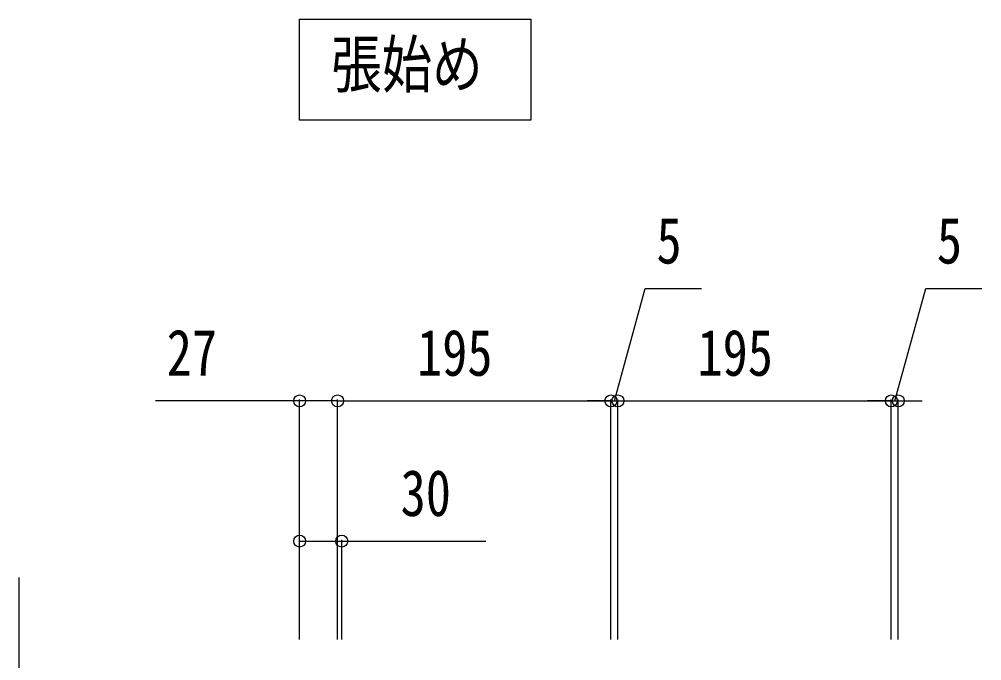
# Model space of a CAD drawing. Units: millimetres, scale not verified. Extents: x -4205 to 4205, y -2970 to 2970.
# Drawn here: x -3205 to -2518, y -677 to -220 of the extents above; entities that cross this region are included whole.
import ezdxf
from ezdxf.enums import TextEntityAlignment as Align

# ---------------------------------------------------------------- set-up
doc = ezdxf.new("R2010")
doc.units = ezdxf.units.MM
doc.header["$LTSCALE"] = 20
doc.layers.add('0-2_USER1', color=3, linetype='Continuous')
doc.layers.add('0-6_YKK_D', color=6, linetype='Continuous')
doc.styles.add('ＭＳ ゴシック', font='')
doc.styles.get('ＭＳ ゴシック').set_extended_font_data('MS Gothic')

msp = doc.modelspace()

# ---------------------------------------------------------------- linework, layer by layer
at = {"layer": '0-2_USER1'}
msp.add_lwpolyline([(-3005, -292.18), (-3005, -220.18), (-2840, -220.18), (-2840, -292.18)], close=True, dxfattribs=at)
at = {"layer": '0-6_YKK_D'}
for p, q in [((-3005, -662.18), (-3005, -491.18)), ((-2978, -662.18), (-2978, -491.18)), ((-2978, -662.18), (-2978, -491.18)), ((-2978, -492.18), (-2783, -492.18)), ((-2783, -492.18), (-2800, -492.18)), ((-2783, -662.18), (-2783, -491.18)), ((-2783, -662.18), (-2783, -491.18)), ((-2783, -492.18), (-2778, -492.18)), ((-2783, -492.18), (-2778, -492.18)), ((-2778, -662.18), (-2778, -491.18)), ((-2778, -662.18), (-2778, -491.18)), ((-2778, -492.18), (-2583, -492.18)), ((-2778, -492.18), (-2761, -492.18)), ((-2583, -492.18), (-2600, -492.18)), ((-2583, -662.18), (-2583, -491.18)), ((-2583, -662.18), (-2583, -491.18)), ((-2583, -492.18), (-2578, -492.18)), ((-2583, -492.18), (-2578, -492.18)), ((-2578, -662.18), (-2578, -491.18)), ((-2578, -492.18), (-2561, -492.18)), ((-3005, -662.18), (-3005, -591.18)), ((-2975, -662.18), (-2975, -591.18)), ((-3205, -692.18), (-3205, -618.18))]:
    msp.add_line(p, q, dxfattribs=at)
for points in [[(-2780.5, -492.18), (-2758.5, -412.18), (-2718.5, -412.18)], [(-2580.5, -492.18), (-2558.5, -412.18), (-2518.5, -412.18)], [(-2978, -492.18), (-3005, -492.18), (-3107.8, -492.18)], [(-3005, -592.18), (-2975, -592.18), (-2872.2, -592.18)]]:
    msp.add_lwpolyline(points, dxfattribs=at)
for centre in [(-3005, -492.18), (-2978, -492.18), (-2978, -492.18), (-2783, -492.18), (-2783, -492.18), (-2778, -492.18), (-2778, -492.18), (-2583, -492.18), (-2583, -492.18), (-2578, -492.18), (-3005, -592.18), (-2975, -592.18)]:
    msp.add_circle(centre, 4.25, dxfattribs=at)

# ---------------------------------------------------------------- texts
at = {"layer": '0-2_USER1', "style": 'ＭＳ ゴシック', "width": 0.8}
msp.add_text('張始め', height=32.99, dxfattribs=at).set_placement((-2982.5, -278.68), align=Align.BOTTOM_LEFT)
at = {"layer": '0-6_YKK_D', "style": 'ＭＳ ゴシック', "width": 0.8}
for s, p in [('5', (-2750.5, -404.18)), ('5', (-2550.5, -404.18)), ('27', (-3099.8, -484.18)), ('195', (-2921.3, -484.18)), ('195', (-2721.3, -484.18)), ('30', (-2933, -584.18))]:
    msp.add_text(s, height=32.99, dxfattribs=at).set_placement(p, align=Align.BOTTOM_LEFT)

doc.saveas('drawing.dxf')
